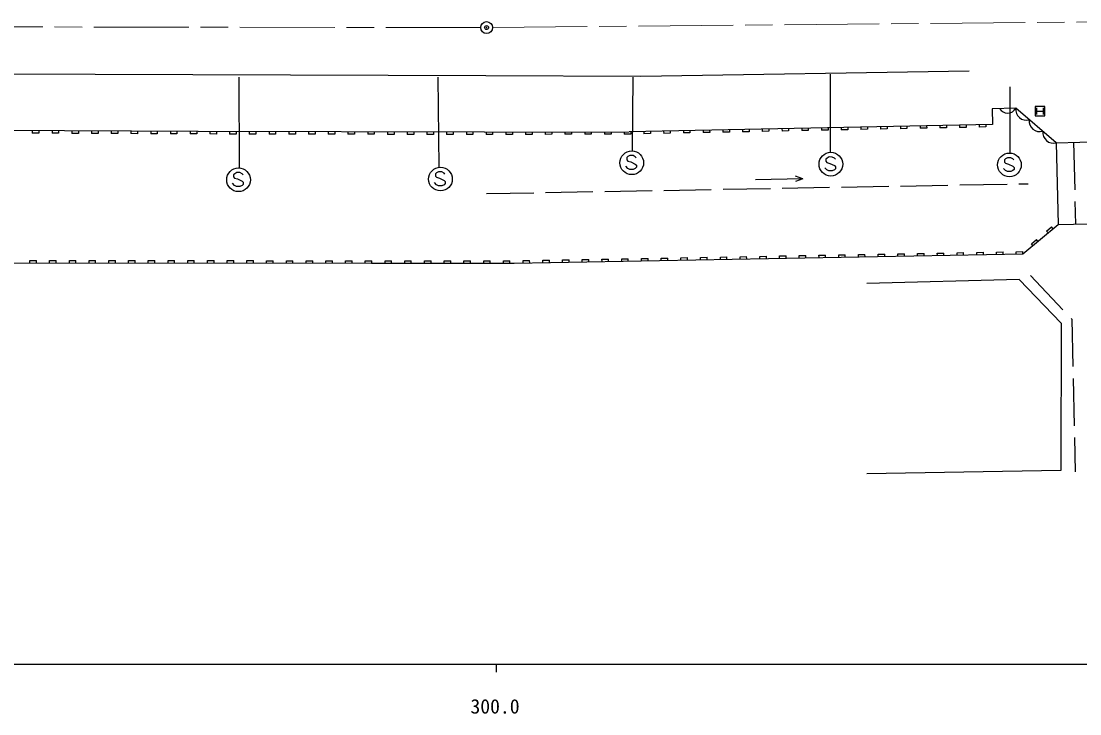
# Model space of a CAD drawing. Units: millimetres, scale not verified. Extents: x 40000 to 680000, y 20000 to 380000.
# Drawn here: x 307800 to 441950, y 198715 to 286450 of the extents above; entities that cross this region are included whole.
import ezdxf
from ezdxf.enums import TextEntityAlignment as Align

# ---------------------------------------------------------------- set-up
doc = ezdxf.new("R2010")
doc.units = ezdxf.units.MM
doc.header["$LTSCALE"] = 1000
doc.header["$PDMODE"] = 32
doc.header["$PDSIZE"] = 500
doc.linetypes.add('CHAIN', pattern=[18.5, 12, -1.5, 3.5, -1.5])
doc.linetypes.add('DASHED', pattern=[7.5, 6, -1.5])
for name, color, linetype, lineweight in [('M-BGD', 7, 'Continuous', 25), ('M-BGD-EXST', 7, 'Continuous', 25), ('M-BMK', 2, 'CHAIN', 13), ('M-BMK-SRVR', 3, 'Continuous', 25), ('M-TTL-BAND', 7, 'Continuous', 25)]:
    doc.layers.add(name, color=color, linetype=linetype, lineweight=lineweight)
doc.layers.add('M-OTRS', color=6, linetype='Continuous')
doc.styles.add('ＭＳ ゴシック', font='')
doc.styles.get('ＭＳ ゴシック').set_extended_font_data('MS Gothic')

msp = doc.modelspace()

# ---------------------------------------------------------------- linework, layer by layer
at = {"layer": 'M-BGD'}
for p, q in [((303083, 279793), (366669, 279576)), ((366669, 279576), (386301, 279504)), ((386301, 279504), (427946, 280154)), ((433829, 275426), (430829, 275367)), ((430829, 275367), (430869, 273367)), ((438965, 271053), (433829, 275426)), ((330213, 272463), (304786, 272587)), ((309212, 272565), (309210, 272265)), ((310045, 272561), (310044, 272261)), ((311712, 272553), (311710, 272253)), ((312545, 272549), (312544, 272249)), ((314212, 272541), (314210, 272241)), ((315045, 272537), (315044, 272237)), ((316712, 272529), (316710, 272229)), ((317545, 272525), (317544, 272225)), ((319212, 272517), (319210, 272217)), ((320045, 272513), (320044, 272213)), ((321712, 272505), (321710, 272205)), ((322545, 272501), (322543, 272201)), ((324212, 272492), (324210, 272192)), ((325045, 272488), (325043, 272188)), ((326712, 272480), (326710, 272180)), ((327545, 272476), (327543, 272176)), ((329212, 272468), (329210, 272168)), ((330045, 272464), (330043, 272164)), ((366522, 272391), (330218, 272463)), ((331712, 272460), (331711, 272160)), ((332545, 272459), (332544, 272159)), ((334212, 272455), (334211, 272155)), ((335045, 272454), (335044, 272154)), ((336711, 272450), (336711, 272150)), ((337545, 272449), (337544, 272149)), ((339211, 272445), (339211, 272145)), ((340045, 272444), (340044, 272144)), ((341711, 272440), (341711, 272140)), ((342545, 272439), (342544, 272139)), ((344211, 272435), (344211, 272135)), ((345045, 272434), (345044, 272134)), ((346711, 272430), (346711, 272130)), ((347545, 272429), (347544, 272129)), ((349211, 272425), (349211, 272125)), ((350045, 272424), (350044, 272124)), ((351711, 272420), (351711, 272120)), ((352545, 272419), (352544, 272119)), ((354211, 272415), (354211, 272115)), ((355045, 272414), (355044, 272114)), ((356711, 272411), (356711, 272111)), ((357545, 272409), (357544, 272109)), ((359211, 272406), (359211, 272106)), ((360045, 272404), (360044, 272104)), ((361711, 272401), (361711, 272101)), ((362545, 272399), (362544, 272099)), ((364211, 272396), (364211, 272096)), ((365045, 272394), (365044, 272094)), ((366522, 272391), (384861, 272452)), ((366711, 272392), (366712, 272092)), ((367545, 272394), (367546, 272094)), ((369211, 272400), (369212, 272100)), ((370045, 272403), (370046, 272103)), ((371711, 272408), (371712, 272108)), ((372545, 272411), (372546, 272111)), ((374211, 272417), (374212, 272117)), ((375045, 272419), (375046, 272119)), ((376711, 272425), (376712, 272125)), ((377545, 272428), (377546, 272128)), ((379211, 272433), (379212, 272133)), ((380045, 272436), (380046, 272136)), ((381711, 272442), (381712, 272142)), ((382545, 272445), (382546, 272145)), ((384211, 272450), (384212, 272150)), ((430869, 273367), (384861, 272452)), ((385045, 272453), (385046, 272153)), ((386711, 272489), (386717, 272189)), ((387544, 272506), (387550, 272206)), ((389210, 272539), (389216, 272239)), ((390044, 272555), (390050, 272255)), ((391710, 272588), (391716, 272289)), ((392543, 272605), (392549, 272305)), ((394209, 272638), (394215, 272338)), ((395049, 272355), (394215, 272338)), ((395043, 272655), (395049, 272355)), ((396709, 272688), (396715, 272388)), ((397548, 272404), (396715, 272388)), ((397542, 272704), (397548, 272404)), ((399208, 272738), (399214, 272438)), ((400048, 272454), (399214, 272438)), ((400042, 272754), (400048, 272454)), ((401708, 272787), (401714, 272487)), ((402547, 272504), (401714, 272487)), ((402541, 272804), (402547, 272504)), ((404208, 272837), (404213, 272537)), ((405047, 272554), (404213, 272537)), ((405041, 272853), (405047, 272554)), ((406707, 272887), (406713, 272587)), ((407546, 272603), (406713, 272587)), ((407540, 272903), (407546, 272603)), ((409207, 272936), (409212, 272636)), ((410046, 272653), (409212, 272636)), ((410040, 272953), (410046, 272653)), ((411706, 272986), (411712, 272686)), ((412545, 272703), (411712, 272686)), ((412539, 273003), (412545, 272703)), ((414206, 273036), (414211, 272736)), ((415045, 272752), (414211, 272736)), ((415039, 273052), (415045, 272752)), ((416705, 273085), (416711, 272785)), ((417544, 272802), (416711, 272785)), ((417538, 273102), (417544, 272802)), ((419205, 273135), (419211, 272835)), ((420044, 272852), (419211, 272835)), ((420038, 273152), (420044, 272852)), ((421704, 273185), (421710, 272885)), ((422543, 272901), (421710, 272885)), ((422537, 273201), (422543, 272901)), ((424204, 273234), (424210, 272935)), ((425043, 272951), (424210, 272935)), ((425037, 273251), (425043, 272951)), ((426703, 273284), (426709, 272984)), ((427542, 273001), (426709, 272984)), ((427536, 273301), (427542, 273001)), ((429203, 273334), (429209, 273034)), ((430042, 273051), (429209, 273034)), ((430036, 273350), (430042, 273051)), ((310044, 272261), (309210, 272265)), ((312544, 272249), (311710, 272253)), ((315044, 272237), (314210, 272241)), ((317544, 272225), (316710, 272229)), ((320044, 272213), (319210, 272217)), ((322543, 272201), (321710, 272205)), ((325043, 272188), (324210, 272192)), ((327543, 272176), (326710, 272180)), ((330043, 272164), (329210, 272168)), ((332544, 272159), (331711, 272160)), ((335044, 272154), (334211, 272155)), ((337544, 272149), (336711, 272150)), ((340044, 272144), (339211, 272145)), ((342544, 272139), (341711, 272140)), ((345044, 272134), (344211, 272135)), ((347544, 272129), (346711, 272130)), ((350044, 272124), (349211, 272125)), ((352544, 272119), (351711, 272120)), ((355044, 272114), (354211, 272115)), ((357544, 272109), (356711, 272111)), ((360044, 272104), (359211, 272106)), ((362544, 272099), (361711, 272101)), ((365044, 272094), (364211, 272096)), ((367546, 272094), (366712, 272092)), ((370046, 272103), (369212, 272100)), ((372546, 272111), (371712, 272108)), ((375046, 272119), (374212, 272117)), ((377546, 272128), (376712, 272125)), ((380046, 272136), (379212, 272133)), ((382546, 272145), (381712, 272142)), ((385046, 272153), (384212, 272150)), ((387550, 272206), (386717, 272189)), ((390050, 272255), (389216, 272239)), ((392549, 272305), (391716, 272289)), ((438965, 271053), (439204, 260701)), ((406850, 266490), (400852, 266345)), ((406850, 266490), (405903, 266809)), ((406850, 266490), (405919, 266125)), ((434743, 256964), (439204, 260701)), ((437733, 259861), (438372, 260396)), ((438565, 260166), (438372, 260396)), ((437926, 259631), (437733, 259861)), ((435817, 258255), (436456, 258791)), ((436010, 258026), (435817, 258255)), ((436648, 258561), (436456, 258791)), ((370283, 255801), (434743, 256964)), ((378899, 256256), (379732, 256272)), ((378904, 255957), (378899, 256256)), ((379738, 255972), (379732, 256272)), ((381399, 256302), (382232, 256317)), ((381404, 256002), (381399, 256302)), ((382237, 256017), (382232, 256317)), ((383898, 256347), (384731, 256362)), ((383904, 256047), (383898, 256347)), ((384737, 256062), (384731, 256362)), ((386398, 256392), (387231, 256407)), ((386403, 256092), (386398, 256392)), ((387236, 256107), (387231, 256407)), ((388897, 256437), (389731, 256452)), ((388903, 256137), (388897, 256437)), ((389736, 256152), (389731, 256452)), ((391397, 256482), (392230, 256497)), ((391402, 256182), (391397, 256482)), ((392236, 256197), (392230, 256497)), ((393897, 256527), (394730, 256542)), ((393902, 256227), (393897, 256527)), ((394735, 256242), (394730, 256542)), ((396396, 256572), (397229, 256587)), ((396402, 256272), (396396, 256572)), ((397235, 256287), (397229, 256587)), ((398896, 256617), (399729, 256632)), ((398901, 256317), (398896, 256617)), ((399734, 256333), (399729, 256632)), ((401395, 256663), (402229, 256678)), ((401401, 256363), (401395, 256663)), ((402234, 256378), (402229, 256678)), ((403895, 256708), (404728, 256723)), ((403900, 256408), (403895, 256708)), ((404734, 256423), (404728, 256723)), ((406395, 256753), (407228, 256768)), ((406400, 256453), (406395, 256753)), ((407233, 256468), (407228, 256768)), ((408894, 256798), (409727, 256813)), ((408900, 256498), (408894, 256798)), ((409733, 256513), (409727, 256813)), ((411394, 256843), (412227, 256858)), ((411399, 256543), (411394, 256843)), ((412232, 256558), (412227, 256858)), ((413893, 256888), (414727, 256903)), ((413899, 256588), (413893, 256888)), ((414732, 256603), (414727, 256903)), ((416393, 256933), (417226, 256948)), ((416398, 256633), (416393, 256933)), ((417232, 256648), (417226, 256948)), ((418892, 256978), (419726, 256993)), ((418898, 256678), (418892, 256978)), ((419731, 256693), (419726, 256993)), ((421392, 257023), (422225, 257039)), ((421398, 256724), (421392, 257023)), ((422231, 256739), (422225, 257039)), ((423892, 257069), (424725, 257084)), ((423897, 256769), (423892, 257069)), ((424730, 256784), (424725, 257084)), ((426391, 257114), (427224, 257129)), ((426397, 256814), (426391, 257114)), ((427230, 256829), (427224, 257129)), ((428891, 257159), (429724, 257174)), ((428896, 256859), (428891, 257159)), ((429729, 256874), (429724, 257174)), ((431390, 257204), (432224, 257219)), ((431396, 256904), (431390, 257204)), ((432229, 256919), (432224, 257219)), ((433890, 257249), (434723, 257264)), ((433895, 256949), (433890, 257249)), ((434729, 256964), (434723, 257264)), ((291862, 255859), (352191, 255801)), ((308906, 255843), (308906, 256143)), ((308906, 256143), (309739, 256142)), ((309739, 255842), (309739, 256142)), ((311406, 255840), (311406, 256140)), ((311406, 256140), (312239, 256139)), ((312239, 255839), (312239, 256139)), ((313906, 255838), (313906, 256138)), ((313906, 256138), (314739, 256137)), ((314739, 255837), (314739, 256137)), ((316406, 255835), (316406, 256135)), ((316406, 256135), (317239, 256135)), ((317239, 255835), (317239, 256135)), ((318906, 255833), (318906, 256133)), ((318906, 256133), (319739, 256132)), ((319739, 255832), (319739, 256132)), ((321406, 255831), (321406, 256131)), ((321406, 256131), (322239, 256130)), ((322239, 255830), (322239, 256130)), ((323906, 255828), (323906, 256128)), ((323906, 256128), (324739, 256127)), ((324739, 255827), (324739, 256127)), ((326406, 255826), (326406, 256126)), ((326406, 256126), (327239, 256125)), ((327239, 255825), (327239, 256125)), ((328906, 255823), (328906, 256123)), ((328906, 256123), (329739, 256123)), ((329739, 255823), (329739, 256123)), ((331406, 255821), (331406, 256121)), ((331406, 256121), (332239, 256120)), ((332239, 255820), (332239, 256120)), ((333906, 255819), (333906, 256119)), ((333906, 256119), (334739, 256118)), ((334739, 255818), (334739, 256118)), ((336406, 255816), (336406, 256116)), ((336406, 256116), (337239, 256115)), ((337239, 255815), (337239, 256115)), ((338906, 255814), (338906, 256114)), ((338906, 256114), (339739, 256113)), ((339739, 255813), (339739, 256113)), ((341406, 255811), (341406, 256111)), ((341406, 256111), (342239, 256111)), ((342239, 255811), (342239, 256111)), ((343906, 255809), (343906, 256109)), ((343906, 256109), (344739, 256108)), ((344739, 255808), (344739, 256108)), ((346406, 255806), (346406, 256106)), ((346406, 256106), (347239, 256106)), ((347239, 255806), (347239, 256106)), ((348906, 255804), (348906, 256104)), ((348906, 256104), (349739, 256103)), ((349739, 255803), (349739, 256103)), ((351406, 255802), (351406, 256102)), ((351406, 256102), (352239, 256101)), ((352191, 255801), (370283, 255801)), ((352239, 255801), (352239, 256101)), ((353906, 255801), (353906, 256101)), ((353906, 256101), (354739, 256101)), ((354739, 255801), (354739, 256101)), ((356406, 255801), (356406, 256101)), ((356406, 256101), (357239, 256101)), ((357239, 255801), (357239, 256101)), ((358906, 255801), (358906, 256101)), ((358906, 256101), (359739, 256101)), ((359739, 255801), (359739, 256101)), ((361406, 255801), (361406, 256101)), ((361406, 256101), (362239, 256101)), ((362239, 255801), (362239, 256101)), ((363906, 255801), (363906, 256101)), ((363906, 256101), (364739, 256101)), ((364739, 255801), (364739, 256101)), ((366406, 255801), (366406, 256101)), ((366406, 256101), (367239, 256101)), ((367239, 255801), (367239, 256101)), ((368906, 255801), (368906, 256101)), ((368906, 256101), (369739, 256101)), ((369739, 255801), (369739, 256101)), ((371400, 256121), (372233, 256136)), ((371406, 255821), (371400, 256121)), ((372239, 255836), (372233, 256136)), ((373900, 256166), (374733, 256181)), ((373905, 255866), (373900, 256166)), ((374738, 255881), (374733, 256181)), ((376399, 256211), (377233, 256226)), ((376405, 255911), (376399, 256211)), ((377238, 255926), (377233, 256226)), ((434243, 253713), (414976, 253224)), ((439590, 248204), (434243, 253713)), ((439590, 248204), (439557, 229556)), ((439557, 229556), (414944, 229100))]:
    msp.add_line(p, q, dxfattribs=at)
at = {"layer": 'M-BGD', "linetype": 'DASHED'}
for p, q in [((438965, 271053), (453120, 271380)), ((441164, 271104), (441403, 260752)), ((366750, 264609), (435385, 265865)), ((439204, 260701), (453359, 261028)), ((435678, 254235), (440926, 248693)), ((440926, 248693), (441350, 229361))]:
    msp.add_line(p, q, dxfattribs=at)
at = {"layer": 'M-BGD'}
for centre, radius, start, end in [((432796, 275975), 1169, 210.26587, 332.01216), ((435173, 275271), 1353, 173.41292, 285.76117), ((436885, 273813), 1353, 173.41292, 285.76117), ((438597, 272355), 1353, 173.41292, 285.76117)]:
    msp.add_arc(centre, radius, start, end, dxfattribs=at)
at = {"layer": 'M-BGD-EXST'}
for p, q in [((335373, 279348), (335444, 267859)), ((360603, 279348), (360741, 267941)), ((385310, 279348), (385239, 270016)), ((410316, 279723), (410316, 269835)), ((433075, 278151), (433075, 269747)), ((437501, 275645), (436301, 275645)), ((436301, 275645), (436301, 274445)), ((436486, 274627), (436486, 275467)), ((436486, 275047), (437326, 275047)), ((437328, 274623), (437328, 275463)), ((437501, 274445), (437501, 275645)), ((436301, 274445), (437501, 274445)), ((384685, 269289), (384541, 269163)), ((384541, 269163), (384541, 268880)), ((384541, 268880), (384673, 268736)), ((384673, 268736), (385062, 268617)), ((384943, 269427), (384685, 269289)), ((385352, 269421), (384943, 269427)), ((385062, 268617), (385622, 268334)), ((385622, 269283), (385352, 269421)), ((385747, 269157), (385622, 269283)), ((385622, 268334), (385754, 268195)), ((409915, 269109), (409770, 268984)), ((409770, 268984), (409770, 268701)), ((409770, 268701), (409902, 268556)), ((409902, 268556), (410292, 268437)), ((410173, 269248), (409915, 269109)), ((410581, 269241), (410173, 269248)), ((410292, 268437), (410851, 268154)), ((410851, 269103), (410581, 269241)), ((410977, 268977), (410851, 269103)), ((432541, 269020), (432396, 268894)), ((432396, 268894), (432396, 268611)), ((432396, 268611), (432528, 268467)), ((432528, 268467), (432918, 268347)), ((432799, 269158), (432541, 269020)), ((433207, 269152), (432799, 269158)), ((432918, 268347), (433477, 268064)), ((433477, 269013), (433207, 269152)), ((433603, 268888), (433477, 269013)), ((334855, 267134), (334710, 267008)), ((334710, 267008), (334710, 266726)), ((335112, 267272), (334855, 267134)), ((335521, 267266), (335112, 267272)), ((335791, 267128), (335521, 267266)), ((335917, 267002), (335791, 267128)), ((360443, 267224), (360299, 267098)), ((360299, 267098), (360299, 266815)), ((360701, 267362), (360443, 267224)), ((361110, 267356), (360701, 267362)), ((361380, 267218), (361110, 267356)), ((361505, 267092), (361380, 267218)), ((384673, 267800), (384409, 268070)), ((384930, 267674), (384673, 267800)), ((385352, 267674), (384930, 267674)), ((385622, 267806), (385352, 267674)), ((385754, 267938), (385622, 267806)), ((385754, 268195), (385754, 267938)), ((409902, 267620), (409639, 267890)), ((410160, 267494), (409902, 267620)), ((410581, 267494), (410160, 267494)), ((410851, 267626), (410581, 267494)), ((410851, 268154), (410983, 268016)), ((410983, 267758), (410851, 267626)), ((410983, 268016), (410983, 267758)), ((432528, 267530), (432264, 267800)), ((432786, 267405), (432528, 267530)), ((433207, 267405), (432786, 267405)), ((433477, 267537), (433207, 267405)), ((433477, 268064), (433609, 267926)), ((433609, 267668), (433477, 267537)), ((433609, 267926), (433609, 267668)), ((334842, 265645), (334578, 265915)), ((334710, 266726), (334842, 266581)), ((334842, 266581), (335232, 266462)), ((335100, 265519), (334842, 265645)), ((335232, 266462), (335791, 266179)), ((335791, 265651), (335521, 265519)), ((335791, 266179), (335923, 266041)), ((335923, 265783), (335791, 265651)), ((335923, 266041), (335923, 265783)), ((360431, 265735), (360167, 266005)), ((360299, 266815), (360431, 266671)), ((360431, 266671), (360820, 266551)), ((360688, 265609), (360431, 265735)), ((360820, 266551), (361380, 266269)), ((361380, 265741), (361110, 265609)), ((361380, 266269), (361512, 266130)), ((361512, 265873), (361380, 265741)), ((361512, 266130), (361512, 265873)), ((335521, 265519), (335100, 265519)), ((361110, 265609), (360688, 265609))]:
    msp.add_line(p, q, dxfattribs=at)
for centre in [(385171, 268517), (410400, 268338), (433026, 268248), (335340, 266363), (360929, 266452)]:
    msp.add_circle(centre, 1500, dxfattribs=at)
at = {"layer": 'M-BMK'}
for p, q in [((366026, 285645), (267504, 285774)), ((367526, 285651), (455557, 286450))]:
    msp.add_line(p, q, dxfattribs=at)
at = {"layer": 'M-BMK-SRVR'}
msp.add_circle((366776, 285644), 750, dxfattribs=at)
at = {"layer": 'M-OTRS'}
msp.add_point((366776, 285644), dxfattribs=at)
at = {"layer": 'M-TTL-BAND'}
for p, q in [((40000, 205000), (579000, 205000)), ((368000, 205000), (368000, 204000))]:
    msp.add_line(p, q, dxfattribs=at)

# ---------------------------------------------------------------- texts
at = {"layer": 'M-TTL-BAND', "style": 'ＭＳ ゴシック'}
msp.add_text('300.0', height=1833, dxfattribs=at).set_placement((367844, 198195), align=Align.BOTTOM_CENTER)

doc.saveas('drawing.dxf')
